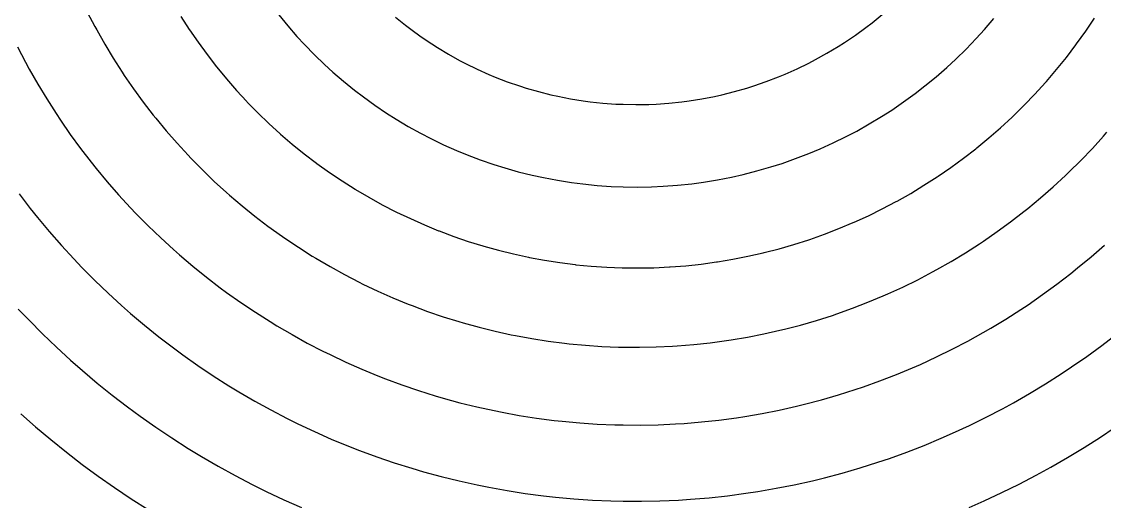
# Model space of a CAD drawing. Header units: inches. Extents: x -136 to 138, y -137 to 139.
# Drawn here: x -54.6 to 43.7, y -70.4 to -26.8 of the extents above; entities that cross this region are included whole.
import ezdxf

# ---------------------------------------------------------------- set-up
doc = ezdxf.new("R2010")
doc.units = ezdxf.units.IN
doc.header["$MEASUREMENT"] = 0
doc.linetypes.add('Continuous2', pattern=[0])
doc.layers.add('Unnamed Level 1', color=1, linetype='Continuous')

msp = doc.modelspace()

# ---------------------------------------------------------------- linework, layer by layer
at = {"layer": 'Unnamed Level 1', "color": 7, "linetype": 'Continuous2', "lineweight": -3}
for p, q in [((-48.672, -25.972), (-47.982, -27.287)), ((-40.154, -26.381), (-39.404, -27.547)), ((-31.263, -26.233), (-30.456, -27.222)), ((-20.666, -26.429), (-19.767, -27.159)), ((22.619, -26.957), (23.541, -26.21)), ((42.029, -27.698), (42.82, -26.52)), ((-47.982, -27.287), (-47.81, -27.603)), ((-30.456, -27.222), (-29.617, -28.186)), ((-19.767, -27.159), (-19.28, -27.534)), ((-19.28, -27.534), (-18.343, -28.216)), ((21.105, -28.077), (22.064, -27.382)), ((22.064, -27.382), (22.619, -26.957)), ((32.842, -27.558), (33.696, -26.566)), ((-47.81, -27.603), (-47.076, -28.895)), ((-39.404, -27.547), (-39.384, -27.577)), ((-39.384, -27.577), (-38.6, -28.72)), ((-29.617, -28.186), (-28.931, -28.931)), ((-18.343, -28.216), (-17.382, -28.867)), ((20.123, -28.739), (21.105, -28.077)), ((31.178, -29.33), (32.087, -28.388)), ((32.087, -28.388), (32.842, -27.558)), ((41.205, -28.852), (42.029, -27.698)), ((-55.011, -29.132), (-54.28, -30.53)), ((-47.076, -28.895), (-46.308, -30.167)), ((-38.6, -28.72), (-37.783, -29.841)), ((-28.931, -28.931), (-28.039, -29.847)), ((-17.382, -28.867), (-16.859, -29.201)), ((-16.859, -29.201), (-15.865, -29.8)), ((18.523, -29.72), (19.538, -29.112)), ((19.538, -29.112), (20.123, -28.739)), ((30.243, -30.243), (31.178, -29.33)), ((40.267, -30.089), (41.125, -28.961)), ((41.125, -28.961), (41.205, -28.852)), ((-46.308, -30.167), (-45.505, -31.418)), ((-37.783, -29.841), (-36.933, -30.938)), ((-28.039, -29.847), (-27.118, -30.735)), ((-15.865, -29.8), (-14.85, -30.364)), ((-14.85, -30.364), (-14.294, -30.654)), ((16.879, -30.61), (17.49, -30.293)), ((17.49, -30.293), (18.523, -29.72)), ((29.422, -31), (30.243, -30.243)), ((39.377, -31.192), (40.267, -30.089)), ((-54.28, -30.53), (-53.944, -31.145)), ((-53.944, -31.145), (-53.162, -32.515)), ((-45.505, -31.418), (-45.303, -31.722)), ((-36.933, -30.938), (-36.908, -30.97)), ((-36.908, -30.97), (-36.027, -32.041)), ((-27.118, -30.735), (-26.366, -31.421)), ((-26.366, -31.421), (-25.396, -32.257)), ((-14.294, -30.654), (-13.25, -31.165)), ((-13.25, -31.165), (-12.188, -31.64)), ((14.738, -31.607), (15.817, -31.127)), ((15.817, -31.127), (16.879, -30.61)), ((28.436, -31.858), (29.422, -31)), ((38.456, -32.269), (39.377, -31.192)), ((-45.303, -31.722), (-44.459, -32.946)), ((-36.027, -32.041), (-35.114, -33.088)), ((-25.396, -32.257), (-24.4, -33.063)), ((-12.188, -31.64), (-11.604, -31.882)), ((-11.604, -31.882), (-10.518, -32.3)), ((-10.518, -32.3), (-9.416, -32.681)), ((11.892, -32.672), (13.006, -32.289)), ((13.006, -32.289), (14.108, -31.867)), ((14.108, -31.867), (14.738, -31.607)), ((27.426, -32.685), (28.436, -31.858)), ((37.418, -33.414), (38.37, -32.366)), ((38.37, -32.366), (38.456, -32.269)), ((-53.162, -32.515), (-52.346, -33.866)), ((-44.459, -32.946), (-43.582, -34.147)), ((-35.114, -33.088), (-34.171, -34.108)), ((-24.4, -33.063), (-23.586, -33.684)), ((-9.416, -32.681), (-8.809, -32.874)), ((-8.809, -32.874), (-7.688, -33.196)), ((-7.688, -33.196), (-6.556, -33.48)), ((8.972, -33.483), (10.114, -33.198)), ((10.114, -33.198), (11.246, -32.875)), ((11.246, -32.875), (11.892, -32.672)), ((25.491, -34.131), (26.546, -33.363)), ((26.546, -33.363), (27.426, -32.685)), ((36.436, -34.435), (37.418, -33.414)), ((-52.346, -33.866), (-51.495, -35.197)), ((-43.582, -34.147), (-42.672, -35.325)), ((-34.171, -34.108), (-34.14, -34.14)), ((-34.14, -34.14), (-33.167, -35.132)), ((-23.586, -33.684), (-22.546, -34.433)), ((-6.556, -33.48), (-5.928, -33.62)), ((-5.928, -33.62), (-4.782, -33.843)), ((-4.782, -33.843), (-3.628, -34.028)), ((-3.628, -34.028), (-2.985, -34.113)), ((-2.985, -34.113), (-1.821, -34.236)), ((-1.821, -34.236), (-0.654, -34.32)), ((-0.654, -34.32), (0, -34.349)), ((0, -34.349), (1.171, -34.37)), ((1.171, -34.37), (2.344, -34.351)), ((2.344, -34.351), (3.003, -34.323)), ((3.003, -34.323), (4.173, -34.241)), ((4.173, -34.241), (5.341, -34.12)), ((5.341, -34.12), (6.001, -34.034)), ((6.001, -34.034), (7.162, -33.85)), ((7.162, -33.85), (8.316, -33.627)), ((8.316, -33.627), (8.972, -33.483)), ((24.413, -34.866), (25.491, -34.131)), ((-51.495, -35.197), (-51.104, -35.783)), ((-42.672, -35.325), (-42.442, -35.613)), ((-33.167, -35.132), (-32.166, -36.095)), ((-22.546, -34.433), (-21.482, -35.15)), ((-21.482, -35.15), (-20.612, -35.701)), ((23.483, -35.462), (24.413, -34.866)), ((35.426, -35.426), (36.436, -34.435)), ((-51.104, -35.783), (-50.205, -37.082)), ((-42.442, -35.613), (-41.494, -36.76)), ((-32.166, -36.095), (-31.136, -37.03)), ((-20.612, -35.701), (-19.509, -36.357)), ((-19.509, -36.357), (-18.385, -36.979)), ((21.23, -36.772), (22.366, -36.135)), ((22.366, -36.135), (23.483, -35.462)), ((34.296, -36.473), (35.335, -35.513)), ((35.335, -35.513), (35.426, -35.426)), ((-50.205, -37.082), (-49.273, -38.357)), ((-41.494, -36.76), (-40.514, -37.881)), ((-31.136, -37.03), (-31.1, -37.063)), ((-31.1, -37.063), (-30.043, -37.967)), ((-18.385, -36.979), (-17.465, -37.455)), ((19.087, -37.854), (20.257, -37.282)), ((20.257, -37.282), (21.23, -36.772)), ((33.23, -37.403), (34.296, -36.473)), ((42.634, -38.353), (43.654, -37.234)), ((43.654, -37.234), (43.96, -36.887)), ((-40.514, -37.881), (-39.505, -38.976)), ((-30.043, -37.967), (-28.96, -38.841)), ((-17.465, -37.455), (-16.308, -38.013)), ((-16.308, -38.013), (-15.133, -38.535)), ((17.901, -38.389), (19.087, -37.854)), ((32.044, -38.377), (32.139, -38.302)), ((32.139, -38.302), (33.23, -37.403)), ((41.584, -39.445), (42.634, -38.353)), ((-49.273, -38.357), (-48.308, -39.609)), ((-39.505, -38.976), (-39.247, -39.247)), ((-39.247, -39.247), (-38.201, -40.307)), ((-28.96, -38.841), (-27.852, -39.683)), ((-15.133, -38.535), (-14.17, -38.931)), ((-14.17, -38.931), (-12.967, -39.387)), ((14.452, -39.706), (15.678, -39.277)), ((15.678, -39.277), (16.892, -38.81)), ((16.892, -38.81), (17.901, -38.389)), ((29.784, -40.075), (30.926, -39.242)), ((30.926, -39.242), (32.044, -38.377)), ((-48.308, -39.609), (-47.865, -40.164)), ((-47.865, -40.164), (-46.856, -41.379)), ((-38.201, -40.307), (-37.127, -41.34)), ((-27.852, -39.683), (-27.809, -39.715)), ((-27.809, -39.715), (-26.676, -40.524)), ((-12.967, -39.387), (-11.749, -39.805)), ((-11.749, -39.805), (-10.75, -40.118)), ((-10.75, -40.118), (-9.51, -40.467)), ((12.167, -40.395), (13.416, -40.036)), ((13.416, -40.036), (14.452, -39.706)), ((28.62, -40.874), (29.784, -40.075)), ((40.507, -40.507), (41.584, -39.445)), ((-26.676, -40.524), (-25.52, -41.301)), ((-25.52, -41.301), (-24.342, -42.045)), ((-9.51, -40.467), (-8.258, -40.778)), ((-8.258, -40.778), (-7.23, -41.003)), ((-7.23, -41.003), (-5.963, -41.244)), ((-5.963, -41.244), (-4.688, -41.445)), ((7.302, -41.409), (8.581, -41.201)), ((8.581, -41.201), (9.854, -40.952)), ((9.854, -40.952), (10.91, -40.715)), ((10.91, -40.715), (12.167, -40.395)), ((27.335, -41.702), (28.523, -40.939)), ((28.523, -40.939), (28.62, -40.874)), ((39.063, -41.849), (40.176, -40.823)), ((40.176, -40.823), (40.507, -40.507)), ((-46.856, -41.379), (-45.815, -42.57)), ((-37.127, -41.34), (-36.024, -42.344)), ((-24.342, -42.045), (-24.292, -42.075)), ((-24.292, -42.075), (-23.092, -42.783)), ((-4.688, -41.445), (-3.638, -41.58)), ((-3.638, -41.58), (-2.353, -41.709)), ((-2.353, -41.709), (-1.063, -41.799)), ((-1.063, -41.799), (0, -41.842)), ((0, -41.842), (1.293, -41.859)), ((1.293, -41.859), (2.587, -41.835)), ((2.587, -41.835), (3.656, -41.786)), ((3.656, -41.786), (4.947, -41.689)), ((4.947, -41.689), (6.235, -41.553)), ((6.235, -41.553), (7.302, -41.409)), ((26.127, -42.431), (27.335, -41.702)), ((37.924, -42.844), (39.063, -41.849)), ((-54.854, -42.474), (-53.839, -43.795)), ((-45.815, -42.57), (-44.744, -43.734)), ((-36.024, -42.344), (-35.74, -42.594)), ((-35.74, -42.594), (-34.605, -43.56)), ((-23.092, -42.783), (-21.871, -43.457)), ((23.551, -43.836), (24.8, -43.179)), ((24.8, -43.179), (24.899, -43.126)), ((24.899, -43.126), (26.127, -42.431)), ((36.759, -43.808), (37.924, -42.844)), ((-53.839, -43.795), (-53.177, -44.621)), ((-44.744, -43.734), (-44.251, -44.251)), ((-44.251, -44.251), (-43.139, -45.375)), ((-34.605, -43.56), (-33.444, -44.496)), ((-21.871, -43.457), (-20.631, -44.096)), ((-20.631, -44.096), (-20.575, -44.124)), ((-20.575, -44.124), (-19.317, -44.725)), ((22.285, -44.456), (23.551, -43.836)), ((35.208, -45.014), (36.405, -44.091)), ((36.405, -44.091), (36.759, -43.808)), ((-53.177, -44.621), (-52.111, -45.901)), ((-33.444, -44.496), (-32.257, -45.401)), ((-19.317, -44.725), (-18.041, -45.291)), ((19.604, -45.627), (20.904, -45.083)), ((20.904, -45.083), (21.002, -45.04)), ((21.002, -45.04), (22.285, -44.456)), ((33.987, -45.906), (35.208, -45.014)), ((-52.111, -45.901), (-51.014, -47.156)), ((-43.139, -45.375), (-41.997, -46.471)), ((-32.257, -45.401), (-31.949, -45.628)), ((-31.949, -45.628), (-30.733, -46.492)), ((-18.041, -45.291), (-16.748, -45.82)), ((-16.748, -45.82), (-16.686, -45.844)), ((-16.686, -45.844), (-15.378, -46.334)), ((16.962, -46.604), (18.29, -46.135)), ((18.29, -46.135), (19.604, -45.627)), ((32.744, -46.764), (33.987, -45.906)), ((-51.014, -47.156), (-49.887, -48.384)), ((-41.997, -46.471), (-40.828, -47.539)), ((-30.733, -46.492), (-29.493, -47.324)), ((-15.378, -46.334), (-14.056, -46.787)), ((-14.056, -46.787), (-12.722, -47.202)), ((-12.722, -47.202), (-12.653, -47.222)), ((14.172, -47.456), (15.524, -47.066)), ((15.524, -47.066), (16.865, -46.637)), ((16.865, -46.637), (16.962, -46.604)), ((31.099, -47.827), (32.371, -47.012)), ((32.371, -47.012), (32.744, -46.764)), ((42.519, -48.179), (43.726, -47.124)), ((-40.828, -47.539), (-40.288, -48.014)), ((-40.288, -48.014), (-39.081, -49.037)), ((-29.493, -47.324), (-28.231, -48.123)), ((-28.231, -48.123), (-27.9, -48.325)), ((-12.653, -47.222), (-11.306, -47.596)), ((-11.306, -47.596), (-9.949, -47.932)), ((-9.949, -47.932), (-8.581, -48.229)), ((9.963, -48.411), (11.342, -48.141)), ((11.342, -48.141), (12.714, -47.831)), ((12.714, -47.831), (12.81, -47.808)), ((12.81, -47.808), (14.172, -47.456)), ((29.806, -48.608), (31.099, -47.827)), ((41.286, -49.203), (42.519, -48.179)), ((-49.887, -48.384), (-49.153, -49.153)), ((-49.153, -49.153), (-47.979, -50.336)), ((-39.081, -49.037), (-37.848, -50.031)), ((-27.9, -48.325), (-26.612, -49.08)), ((-26.612, -49.08), (-25.304, -49.802)), ((-8.581, -48.229), (-8.507, -48.244)), ((-8.507, -48.244), (-7.131, -48.5)), ((-7.131, -48.5), (-5.748, -48.717)), ((-5.748, -48.717), (-4.358, -48.894)), ((-4.358, -48.894), (-4.278, -48.903)), ((-4.278, -48.903), (-2.884, -49.038)), ((-2.884, -49.038), (-1.486, -49.133)), ((-1.486, -49.133), (-0.085, -49.189)), ((2.805, -49.177), (4.207, -49.11)), ((4.207, -49.11), (4.296, -49.104)), ((4.296, -49.104), (5.695, -48.995)), ((5.695, -48.995), (7.092, -48.846)), ((7.092, -48.846), (8.484, -48.657)), ((8.484, -48.657), (8.577, -48.643)), ((8.577, -48.643), (9.963, -48.411)), ((28.495, -49.354), (29.806, -48.608)), ((-37.848, -50.031), (-36.589, -50.993)), ((-25.304, -49.802), (-23.976, -50.488)), ((-0.085, -49.189), (0, -49.191)), ((0, -49.191), (1.402, -49.204)), ((1.402, -49.204), (2.805, -49.177)), ((26.768, -50.267), (28.105, -49.567)), ((28.105, -49.567), (28.495, -49.354)), ((39.395, -50.678), (40.665, -49.701)), ((40.665, -49.701), (41.286, -49.203)), ((-47.979, -50.336), (-46.776, -51.491)), ((-36.589, -50.993), (-36.006, -51.422)), ((-23.976, -50.488), (-23.624, -50.662)), ((-23.624, -50.662), (-22.274, -51.303)), ((24.043, -51.56), (25.414, -50.932)), ((25.414, -50.932), (26.768, -50.267)), ((38.101, -51.623), (39.395, -50.678)), ((-46.776, -51.491), (-45.545, -52.618)), ((-36.006, -51.422), (-34.713, -52.337)), ((-22.274, -51.303), (-20.906, -51.908)), ((-20.906, -51.908), (-19.522, -52.477)), ((22.249, -52.317), (23.641, -51.736)), ((23.641, -51.736), (24.043, -51.56)), ((36.785, -52.535), (38.101, -51.623)), ((-54.931, -52.928), (-53.953, -53.953)), ((-45.545, -52.618), (-44.743, -53.323)), ((-34.713, -52.337), (-33.397, -53.22)), ((-19.522, -52.477), (-19.153, -52.621)), ((-19.153, -52.621), (-17.75, -53.143)), ((19.424, -53.366), (20.843, -52.86)), ((20.843, -52.86), (22.249, -52.317)), ((34.777, -53.836), (36.127, -52.973)), ((36.127, -52.973), (36.785, -52.535)), ((-53.953, -53.953), (-52.721, -55.191)), ((-44.743, -53.323), (-43.469, -54.4)), ((-33.397, -53.22), (-32.058, -54.069)), ((-32.058, -54.069), (-31.436, -54.448)), ((-17.75, -53.143), (-16.334, -53.627)), ((-16.334, -53.627), (-14.904, -54.073)), ((-14.904, -54.073), (-14.519, -54.186)), ((16.129, -54.38), (17.576, -53.962)), ((17.576, -53.962), (19.012, -53.505)), ((19.012, -53.505), (19.424, -53.366)), ((33.407, -54.664), (34.777, -53.836)), ((-43.469, -54.4), (-42.17, -55.446)), ((-31.436, -54.448), (-30.067, -55.248)), ((-14.519, -54.186), (-13.076, -54.584)), ((-13.076, -54.584), (-11.621, -54.943)), ((-11.621, -54.943), (-10.157, -55.263)), ((12.787, -55.191), (14.255, -54.861)), ((14.255, -54.861), (14.673, -54.76)), ((14.673, -54.76), (16.129, -54.38)), ((32.018, -55.457), (33.407, -54.664)), ((-52.721, -55.191), (-51.461, -56.401)), ((-42.17, -55.446), (-40.844, -56.462)), ((-30.067, -55.248), (-28.678, -56.013)), ((-28.678, -56.013), (-27.269, -56.743)), ((-10.157, -55.263), (-9.758, -55.343)), ((-9.758, -55.343), (-8.284, -55.613)), ((-8.284, -55.613), (-6.803, -55.844)), ((-6.803, -55.844), (-5.315, -56.036)), ((-5.315, -56.036), (-4.906, -56.081)), ((6.421, -56.158), (7.916, -55.997)), ((7.916, -55.997), (9.407, -55.797)), ((9.407, -55.797), (9.827, -55.733)), ((9.827, -55.733), (11.31, -55.482)), ((11.31, -55.482), (12.787, -55.191)), ((29.91, -56.575), (31.328, -55.834)), ((31.328, -55.834), (32.018, -55.457)), ((43.488, -56.231), (44.825, -55.204)), ((-51.461, -56.401), (-50.173, -57.582)), ((-40.844, -56.462), (-39.98, -57.098)), ((-27.269, -56.743), (-26.612, -57.069)), ((-4.906, -56.081), (-3.413, -56.222)), ((-3.413, -56.222), (-1.916, -56.324)), ((-1.916, -56.324), (-0.415, -56.385)), ((-0.415, -56.385), (0, -56.395)), ((0, -56.395), (1.501, -56.405)), ((1.501, -56.405), (3.003, -56.375)), ((3.003, -56.375), (4.504, -56.305)), ((4.504, -56.305), (4.924, -56.279)), ((4.924, -56.279), (6.421, -56.158)), ((28.474, -57.28), (29.91, -56.575)), ((42.127, -57.226), (43.488, -56.231)), ((-50.173, -57.582), (-49.105, -58.521)), ((-39.98, -57.098), (-38.616, -58.06)), ((-26.612, -57.069), (-25.177, -57.747)), ((-25.177, -57.747), (-23.726, -58.389)), ((26.306, -58.262), (27.022, -57.949)), ((27.022, -57.949), (28.474, -57.28)), ((40.743, -58.187), (42.127, -57.226)), ((-49.105, -58.521), (-47.769, -59.648)), ((-38.616, -58.06), (-37.229, -58.99)), ((-37.229, -58.99), (-35.82, -59.886)), ((-23.726, -58.389), (-22.258, -58.994)), ((-22.258, -58.994), (-21.57, -59.262)), ((23.339, -59.453), (24.83, -58.876)), ((24.83, -58.876), (26.306, -58.262)), ((38.372, -59.726), (39.793, -58.82)), ((39.793, -58.82), (40.743, -58.187)), ((-47.769, -59.648), (-46.407, -60.744)), ((-35.82, -59.886), (-34.899, -60.447)), ((-21.57, -59.262), (-20.081, -59.813)), ((-20.081, -59.813), (-18.577, -60.326)), ((21.835, -59.992), (23.339, -59.453)), ((36.93, -60.598), (38.372, -59.726)), ((-46.407, -60.744), (-45.02, -61.809)), ((-34.899, -60.447), (-33.456, -61.287)), ((-18.577, -60.326), (-17.061, -60.801)), ((-17.061, -60.801), (-16.348, -61.011)), ((18.042, -61.167), (19.576, -60.723)), ((19.576, -60.723), (21.099, -60.24)), ((21.099, -60.24), (21.835, -59.992)), ((35.469, -61.435), (36.93, -60.598)), ((-45.02, -61.809), (-43.871, -62.655)), ((-33.456, -61.287), (-31.992, -62.093)), ((-16.348, -61.011), (-14.815, -61.43)), ((-14.815, -61.43), (-13.272, -61.81)), ((-13.272, -61.81), (-11.718, -62.152)), ((14.19, -62.103), (15.748, -61.755)), ((15.748, -61.755), (16.498, -61.573)), ((16.498, -61.573), (18.042, -61.167)), ((34.472, -61.98), (35.469, -61.435)), ((-54.709, -62.434), (-53.374, -63.609)), ((-43.871, -62.655), (-42.441, -63.661)), ((-31.992, -62.093), (-30.509, -62.864)), ((-30.509, -62.864), (-29.538, -63.345)), ((-11.718, -62.152), (-10.985, -62.299)), ((-10.985, -62.299), (-9.42, -62.583)), ((-9.42, -62.583), (-7.848, -62.827)), ((-7.848, -62.827), (-6.27, -63.033)), ((8.713, -63.007), (10.294, -62.797)), ((10.294, -62.797), (11.052, -62.681)), ((11.052, -62.681), (12.624, -62.412)), ((12.624, -62.412), (14.19, -62.103)), ((31.467, -63.5), (32.978, -62.758)), ((32.978, -62.758), (34.472, -61.98)), ((-53.374, -63.609), (-51.98, -64.782)), ((-42.441, -63.661), (-40.988, -64.635)), ((-29.538, -63.345), (-28.026, -64.057)), ((-6.27, -63.033), (-5.522, -63.116)), ((-5.522, -63.116), (-3.937, -63.262)), ((-3.937, -63.262), (-2.349, -63.369)), ((-2.349, -63.369), (-0.757, -63.436)), ((-0.757, -63.436), (0, -63.454)), ((0, -63.454), (1.592, -63.462)), ((1.592, -63.462), (3.186, -63.43)), ((3.186, -63.43), (4.778, -63.358)), ((4.778, -63.358), (5.539, -63.309)), ((5.539, -63.309), (7.127, -63.178)), ((7.127, -63.178), (8.713, -63.007)), ((29.94, -64.206), (31.467, -63.5)), ((43.373, -64.55), (44.618, -63.721)), ((-51.98, -64.782), (-50.56, -65.925)), ((-40.988, -64.635), (-39.513, -65.576)), ((-28.026, -64.057), (-26.496, -64.732)), ((-26.496, -64.732), (-24.95, -65.372)), ((27.349, -65.305), (28.903, -64.66)), ((28.903, -64.66), (29.94, -64.206)), ((41.885, -65.497), (43.373, -64.55)), ((-39.513, -65.576), (-38.29, -66.32)), ((-24.95, -65.372), (-23.937, -65.767)), ((-23.937, -65.767), (-22.368, -66.345)), ((25.78, -65.912), (27.349, -65.305)), ((40.376, -66.409), (41.885, -65.497)), ((-50.56, -65.925), (-49.115, -67.037)), ((-38.29, -66.32), (-36.777, -67.199)), ((-22.368, -66.345), (-20.784, -66.886)), ((21.526, -67.349), (23.13, -66.842)), ((23.13, -66.842), (24.197, -66.482)), ((24.197, -66.482), (25.78, -65.912)), ((38.848, -67.287), (40.376, -66.409)), ((-49.115, -67.037), (-47.679, -68.093)), ((-36.777, -67.199), (-35.244, -68.043)), ((-20.784, -66.886), (-19.187, -67.388)), ((-19.187, -67.388), (-18.139, -67.695)), ((-18.139, -67.695), (-16.524, -68.134)), ((18.286, -68.246), (19.911, -67.817)), ((19.911, -67.817), (21.526, -67.349)), ((37.54, -68.002), (38.848, -67.287)), ((-47.679, -68.093), (-46.188, -69.141)), ((-35.244, -68.043), (-33.691, -68.852)), ((-16.524, -68.134), (-14.898, -68.535)), ((-14.898, -68.535), (-13.262, -68.896)), ((15.556, -68.876), (17.196, -68.511)), ((17.196, -68.511), (18.286, -68.246)), ((34.394, -69.592), (35.976, -68.815)), ((35.976, -68.815), (37.54, -68.002)), ((-46.188, -69.141), (-44.673, -70.156)), ((-33.691, -68.852), (-32.403, -69.489)), ((-32.403, -69.489), (-30.819, -70.233)), ((-13.262, -68.896), (-12.186, -69.112)), ((-12.186, -69.112), (-10.538, -69.409)), ((-10.538, -69.409), (-8.882, -69.666)), ((-8.882, -69.666), (-7.22, -69.884)), ((9.483, -69.875), (11.148, -69.655)), ((11.148, -69.655), (12.252, -69.487)), ((12.252, -69.487), (13.907, -69.201)), ((13.907, -69.201), (15.556, -68.876)), ((32.797, -70.332), (34.394, -69.592)), ((-44.673, -70.156), (-43.136, -71.138)), ((-30.819, -70.233), (-29.217, -70.941)), ((-7.22, -69.884), (-6.125, -70.006)), ((-6.125, -70.006), (-4.456, -70.158)), ((-4.456, -70.158), (-2.783, -70.27)), ((-2.783, -70.27), (-1.107, -70.343)), ((-1.107, -70.343), (0, -70.368)), ((0, -70.368), (1.677, -70.374)), ((1.677, -70.374), (3.355, -70.34)), ((3.355, -70.34), (5.032, -70.266)), ((5.032, -70.266), (6.141, -70.195)), ((6.141, -70.195), (7.814, -70.055)), ((7.814, -70.055), (9.483, -69.875)), ((31.436, -70.929), (32.797, -70.332))]:
    msp.add_line(p, q, dxfattribs=at)

doc.saveas('drawing.dxf')
